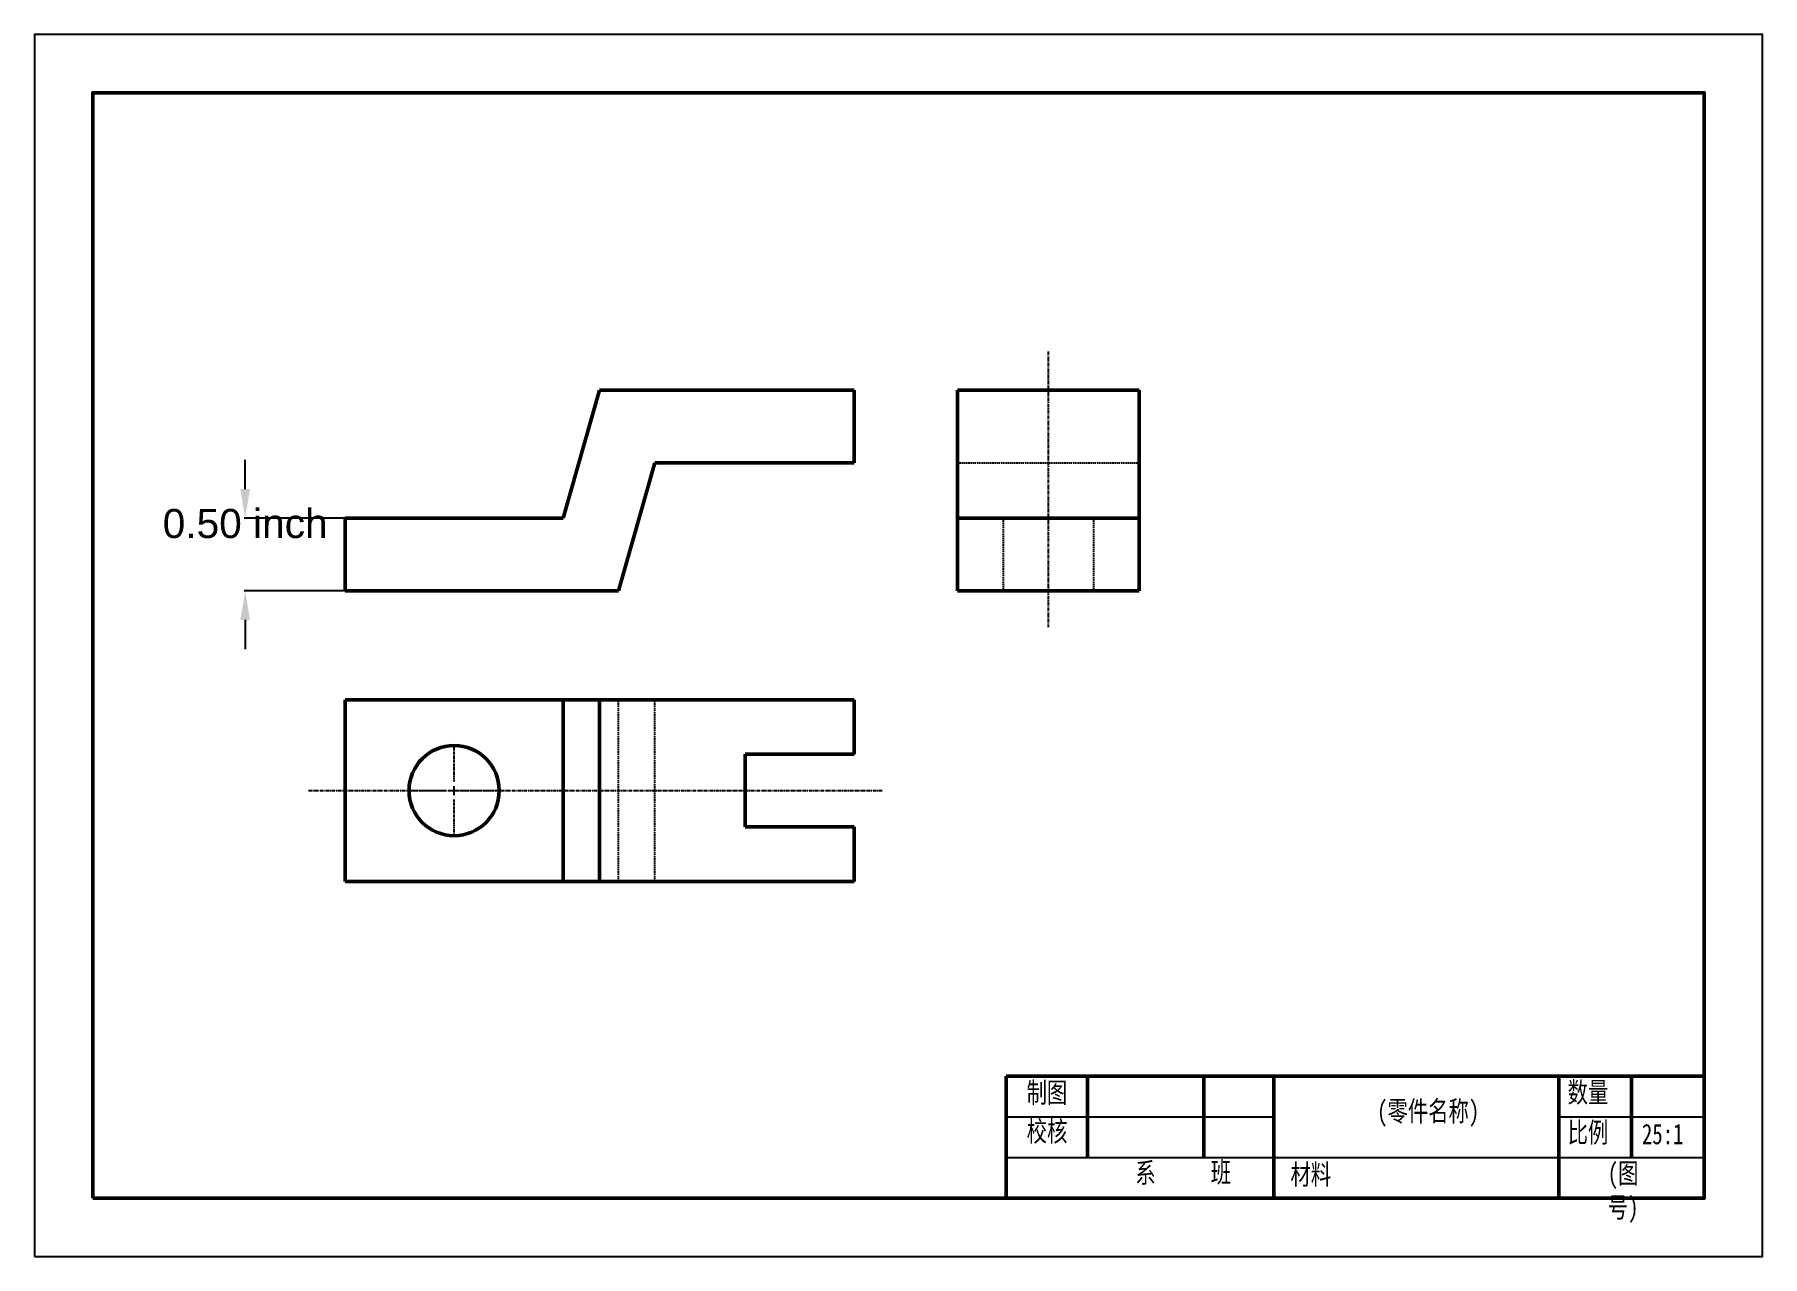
# Model space of a CAD drawing. Header units: millimetres. Extents: x 0 to 297, y 0 to 210.
import ezdxf

# ---------------------------------------------------------------- set-up
doc = ezdxf.new("R2010")
doc.units = ezdxf.units.MM
doc.header["$LTSCALE"] = 0.5
for name, pattern in [('CENTER', [2, 1.25, -0.25, 0.25, -0.25]), ('CENTER2', [1.125, 0.75, -0.125, 0.125, -0.125]), ('DASHED', [0.75, 0.5, -0.25])]:
    doc.linetypes.add(name, pattern=pattern)
for name, color, linetype, lineweight in [('dash', 2, 'DASHED', 25), ('dimension', 3, 'Continuous', 25), ('draw', 7, 'Continuous', 50), ('mark', 1, 'CENTER', 25), ('thin', 7, 'Continuous', 25)]:
    doc.layers.add(name, color=color, linetype=linetype, lineweight=lineweight)
doc.styles.get("Standard").update_dxf_attribs({"font": 'arial.ttf'})
doc.dimstyles.get("Standard").update_dxf_attribs({"dimtxt": 5, "dimasz": 5, "dimexe": 0.18, "dimexo": 0.0625, "dimgap": 0.09, "dimtad": 0, "dimtih": 1, "dimtoh": 1, "dimlfac": 0.04, "dimzin": 0, "dimdsep": 46, "dimtxsty": 'Standard', "dimcen": 0.09, "dimadec": 0, "dimazin": 0, "dimtfac": 1, "dimtofl": 0, "dimtmove": 0, "dimatfit": 1, "dimfxl": 1, "dimtolj": 1, "dimtzin": 0, "dimarcsym": 0})

# ---------------------------------------------------------------- blocks, each defined once
blk = doc.blocks.new('*U5')
at = {"layer": 'mark', "color": 0, "linetype": 'CENTER2', "transparency": 16777216}
for p, q in [((0, 1.55), (0, 7.84)), ((-7.88, 0), (-1.55, 0)), ((1.55, 0), (7.84, 0)), ((0, -7.87), (0, -1.55))]:
    blk.add_line(p, q, dxfattribs=at)
at = {"layer": 'mark', "color": 0, "linetype": 'Continuous', "transparency": 16777216}
for p, q in [((-0.78, 0), (0.78, 0)), ((0, -0.78), (0, 0.78))]:
    blk.add_line(p, q, dxfattribs=at)
blk = doc.blocks.new('*D7')
at = {"layer": 'Defpoints', "color": 0, "transparency": 16777216}
for p in [(36.2, 126.89), (53.37, 126.89), (53.37, 114.39)]:
    blk.add_point(p, dxfattribs=at)
at = {"layer": 'dimension', "color": 0, "lineweight": -2, "transparency": 16777216}
for p, q in [((36.2, 131.89), (36.2, 136.89)), ((53.31, 126.89), (36.02, 126.89)), ((53.31, 114.39), (36.02, 114.39)), ((36.2, 109.39), (36.2, 104.39))]:
    blk.add_line(p, q, dxfattribs=at)
at = {"layer": 'dimension', "color": 0, "transparency": 16777216}
for points in [[(35.37, 131.89), (37.03, 131.89), (36.2, 126.89)], [(35.37, 109.39), (37.03, 109.39), (36.2, 114.39)]]:
    blk.add_solid(points, dxfattribs=at)
at = {"layer": 'dimension', "color": 0, "transparency": 16777216, "insert": (36.2, 125.93), "char_height": 5, "attachment_point": 5}
blk.add_mtext('\\A1;0.50 inch', dxfattribs=at)

msp = doc.modelspace()

# ---------------------------------------------------------------- linework, layer by layer
at = {"layer": 'dash'}
for p, q in [((158.62, 136.394), (189.87, 136.394)), ((166.495, 126.894), (166.495, 114.394)), ((181.995, 126.894), (181.995, 114.394)), ((100.368, 64.437), (100.368, 95.687)), ((106.618, 64.437), (106.618, 95.687))]:
    msp.add_line(p, q, dxfattribs=at)
at = {"layer": 'draw'}
for p, q in [((90.868, 126.894), (97.118, 148.894)), ((97.118, 148.894), (100.368, 148.894)), ((100.368, 148.894), (140.868, 148.894)), ((140.868, 148.894), (140.868, 136.394)), ((158.62, 126.894), (158.62, 148.894)), ((158.62, 148.894), (189.87, 148.894)), ((189.87, 114.394), (189.87, 148.894)), ((106.618, 136.394), (100.368, 114.394)), ((140.868, 136.394), (106.618, 136.394)), ((53.368, 114.394), (53.368, 126.894)), ((53.368, 126.894), (90.868, 126.894)), ((189.87, 126.894), (158.62, 126.894)), ((158.62, 126.894), (158.62, 114.394)), ((158.62, 114.394), (158.62, 126.894)), ((53.368, 114.394), (100.368, 114.394)), ((158.62, 114.394), (189.87, 114.394)), ((53.368, 64.437), (53.368, 95.687)), ((53.368, 95.687), (90.868, 95.687)), ((90.868, 95.687), (90.868, 64.437)), ((140.868, 95.687), (90.868, 95.687)), ((140.868, 95.687), (97.118, 95.687)), ((97.118, 95.687), (97.118, 64.437)), ((140.868, 95.687), (140.868, 86.312)), ((140.868, 86.312), (140.868, 95.687)), ((140.868, 86.312), (122.118, 86.312)), ((122.118, 86.312), (122.118, 73.812)), ((122.118, 73.812), (140.868, 73.812)), ((140.868, 64.437), (140.868, 73.812)), ((90.868, 64.437), (53.368, 64.437)), ((90.868, 64.437), (140.868, 64.437))]:
    msp.add_line(p, q, dxfattribs=at)
msp.add_circle((72.118, 80.062), 7.75, dxfattribs=at)
at = {"layer": 'mark'}
for p, q in [((174.245, 155.555), (174.245, 108.165)), ((47.067, 80.062), (145.685, 80.062))]:
    msp.add_line(p, q, dxfattribs=at)
at = {"layer": 'thin', "lineweight": 50}
for p, q in [((287, 31), (167, 31)), ((167, 31), (167, 10)), ((181, 31), (181, 17)), ((201, 31), (201, 17)), ((213, 31), (213, 10)), ((262, 31), (262, 10)), ((274.5, 31), (274.5, 17))]:
    msp.add_line(p, q, dxfattribs=at)
at = {"layer": 'thin', "lineweight": 25}
for p, q in [((167, 24), (213, 24)), ((262, 24), (287, 24)), ((167, 17), (287, 17))]:
    msp.add_line(p, q, dxfattribs=at)
msp.add_lwpolyline([(0, 0), (297, 0), (297, 210), (0, 210)], close=True, dxfattribs=at)
at = {"layer": 'thin', "lineweight": 50}
msp.add_lwpolyline([(10, 10), (287, 10), (287, 200), (10, 200)], close=True, dxfattribs=at)

# ---------------------------------------------------------------- block references
at = {"layer": 'mark', "linetype": 'CENTER2'}
msp.add_blockref('*U5', (72.118, 80.062), dxfattribs=at)

# ---------------------------------------------------------------- texts
at = {"layer": 'thin', "char_height": 3.5, "attachment_point": 1}
for s, width, heights, insert in [('{\\fHYSWLongFangSong|b0|i0|c134|p2;制图}', 9.21455, [0], (170.523, 29.926)), ('{\\fHYSWLongFangSong|b0|i0|c134|p2;数量}', 9.21455, [0], (263.522, 29.962)), ('{\\fHYSWLongFangSong|b0|i0|c134|p2;(零件名称)}', 23.07286, [9.396], (230.76, 26.728)), ('{\\fHYSWLongFangSong|b0|i0|c134|p2;校核}', 9.21455, [0], (170.538, 23.261)), ('{\\fHYSWLongFangSong|b0|i0|c134|p2;比例}', 9.21455, [0], (263.517, 23.063)), ('{\\fHYSWLongFangSong|b0|i0|c134|p2;25:1}', 9.21455, [0], (276.282, 22.788)), ('{\\fHYSWLongFangSong|b0|i0|c134|p2;系}', 9.21455, [0], (189.209, 16.129)), ('{\\fHYSWLongFangSong|b0|i0|c134|p2;班}', 9.21455, [0], (202.157, 16.222)), ('{\\fHYSWLongFangSong|b0|i0|c134|p2;材料}', 9.21455, [0], (215.873, 15.863)), ('{\\fHYSWLongFangSong|b0|i0|c134|p2;(图号)}', 9.21455, [0], (270.404, 16.03))]:
    msp.add_mtext_dynamic_manual_height_columns(s, width=width, gutter_width=1, heights=heights, dxfattribs=dict(at, insert=insert))

# ---------------------------------------------------------------- dimensions: what is measured, and where the dimension line sits
at = {"layer": 'dimension'}
dim = msp.add_linear_dim(base=(36.2, 126.894), p1=(53.368, 114.394), p2=(53.368, 126.894), angle=90, dimstyle='Standard', override={"dimpost": ' inch'}, dxfattribs=at)
dim.commit()
dim.dimension.update_dxf_attribs({"geometry": '*D7', "text_midpoint": (36.2, 125.931), "dimtype": 160})

doc.saveas('drawing.dxf')
